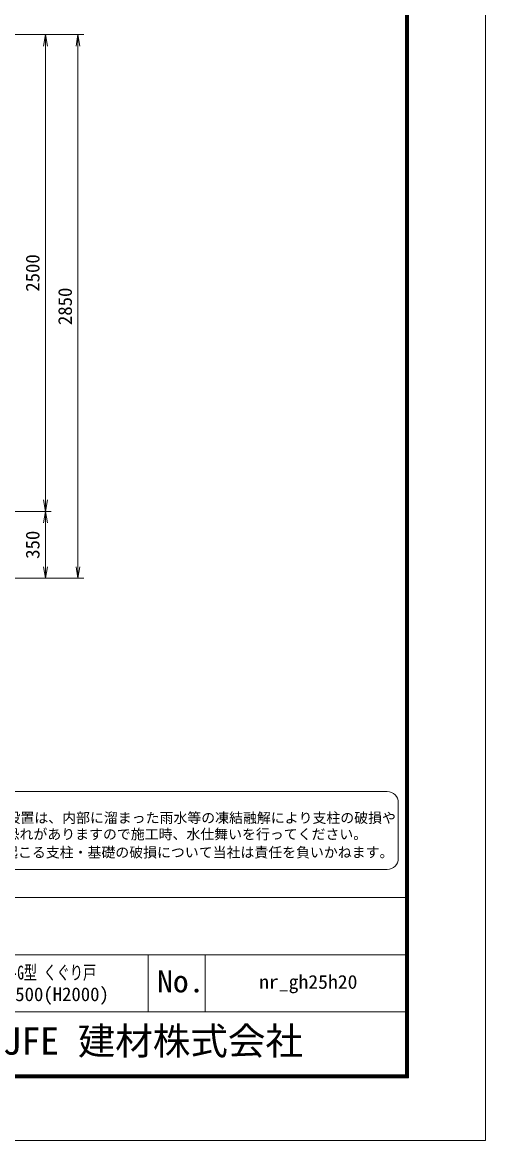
# Model space of a CAD drawing. Units: millimetres, scale not verified. Extents: x -6300 to 6300, y -4455 to 4455.
# Drawn here: x 3872 to 6300, y -4455 to 1408 of the extents above; entities that cross this region are included whole.
import ezdxf
from ezdxf.enums import TextEntityAlignment as Align

# ---------------------------------------------------------------- set-up
doc = ezdxf.new("R2010")
doc.units = ezdxf.units.MM
doc.header["$LTSCALE"] = 30
for name, color, linetype, lineweight in [('0-6_D-STR-DIM', 7, 'Continuous', 9), ('0-7_0', 7, 'Continuous', 9), ('0-B_D-TTL', 7, 'Continuous', 9), ('0-C_D-TTL-TXT', 7, 'Continuous', 13)]:
    doc.layers.add(name, color=color, linetype=linetype, lineweight=lineweight)
doc.styles.add('ＭＳ ゴシック', font='')
doc.styles.get('ＭＳ ゴシック').set_extended_font_data('MS Gothic')

# ---------------------------------------------------------------- blocks, each defined once
blk = doc.blocks.new('_Open')
at = {"layer": '0-7_0'}
blk.add_line((-30, 5), (0, 0), dxfattribs=at)
blk.add_lwpolyline([(-30, -5), (0, 0), (-30, 0)], dxfattribs=at)

msp = doc.modelspace()

# ---------------------------------------------------------------- linework, layer by layer
at = {"layer": '0-6_D-STR-DIM'}
for p, q in [((3383.09, 1343.84), (4023.09, 1343.84)), ((3383.09, 1343.84), (4193.09, 1343.84)), ((3993.09, -1096.16), (3993.09, 1283.84)), ((4163.09, -1446.16), (4163.09, 1283.84)), ((3208.09, -1156.16), (4023.09, -1156.16)), ((3208.09, -1156.16), (4023.09, -1156.16)), ((3993.09, -1216.16), (3993.09, -1446.16)), ((3063.34, -1506.16), (4193.09, -1506.16)), ((3063.34, -1506.16), (4023.09, -1506.16))]:
    msp.add_line(p, q, dxfattribs=at)
at = {"layer": '0-B_D-TTL'}
for p, q in [((3180.43, -3180), (5880.43, -3180)), ((3180.43, -3480), (5880.43, -3480)), ((4530.43, -3480), (4530.43, -3780)), ((4830.43, -3480), (4830.43, -3780)), ((3180.43, -3780), (5880.43, -3780))]:
    msp.add_line(p, q, dxfattribs=at)
at = {"layer": '0-B_D-TTL', "color": 2, "lineweight": 18}
msp.add_lwpolyline([(-6299.57, 4455), (6300.43, 4455), (6300.43, -4455), (-6299.57, -4455)], close=True, dxfattribs=at)
at = {"layer": '0-B_D-TTL'}
for points in [[(-5894.57, 4125), (5895.43, 4125), (5895.43, -4125), (-5894.57, -4125)], [(-5890.82, 4121.25), (5891.68, 4121.25), (5891.68, -4121.25), (-5890.82, -4121.25)], [(-5887.07, 4117.5), (5887.93, 4117.5), (5887.93, -4117.5), (-5887.07, -4117.5)], [(-5883.32, 4113.75), (5884.18, 4113.75), (5884.18, -4113.75), (-5883.32, -4113.75)], [(-5879.57, 4110), (5880.43, 4110), (5880.43, -4110), (-5879.57, -4110)]]:
    msp.add_lwpolyline(points, close=True, dxfattribs=at)
at = {"layer": '0-C_D-TTL-TXT', "color": 2}
for p, q in [((5783.95, -2624.43), (2925.23, -2624.43)), ((5842.4, -2975.11), (5842.4, -2682.87)), ((2925.23, -3033.56), (5783.95, -3033.56))]:
    msp.add_line(p, q, dxfattribs=at)
for centre, start, end in [((5783.95, -2682.87), 0, 90), ((5783.95, -2975.11), 270, 0)]:
    msp.add_arc(centre, 58.45, start, end, dxfattribs=at)

# ---------------------------------------------------------------- block references
at = {"layer": '0-6_D-STR-DIM', "xscale": 2, "yscale": 2}
for p, rotation in [((3993.09, 1343.84), 90), ((4163.09, 1343.84), 90), ((3993.09, -1156.16), 270), ((3993.09, -1156.16), 90), ((3993.09, -1506.16), 270), ((4163.09, -1506.16), 270)]:
    msp.add_blockref('_Open', p, dxfattribs=dict(at, rotation=rotation))

# ---------------------------------------------------------------- texts
at = {"layer": '0-6_D-STR-DIM', "style": 'ＭＳ ゴシック'}
for s, p in [('2500', (3982.97, -4.04)), ('2850', (4152.97, -179.04)), ('350', (3982.97, -1404.47))]:
    msp.add_text(s, height=72.14, rotation=90, dxfattribs=at).set_placement(p, align=Align.BOTTOM_LEFT)
at = {"layer": '0-C_D-TTL-TXT', "style": 'ＭＳ ゴシック'}
for s, height, p in [('凍結の恐れがある場所への設置は、内部に溜まった雨水等の凍結融解により支柱の破損や', 53.45, (2913.75, -2805.23)), ('コンクリート基礎の破損の恐れがありますので施工時、水仕舞いを行ってください。', 53.45, (2908.94, -2891.06)), ('施工による水仕舞い不備で起こる支柱・基礎の破損について当社は責任を負いかねます。 ', 53.45, (2900.77, -2986.32)), ('H2500(H2000)', 72.14, (3736.15, -3745.31)), ('JFE 建材株式会社', 144.3, (3769, -4047.76))]:
    msp.add_text(s, height=height, dxfattribs=at).set_placement(p, align=Align.BOTTOM_LEFT)
for s, height, width, p in [('NR-G型 くぐり戸', 72.14, 0.7, (3741.95, -3631.53)), ('No.', 115.5, 1.05, (4578.43, -3712.2)), ('nr_gh25h20', 72.14, 1.05, (5112.93, -3680.54))]:
    msp.add_text(s, height=height, dxfattribs=dict(at, width=width)).set_placement(p, align=Align.BOTTOM_LEFT)

doc.saveas('drawing.dxf')
